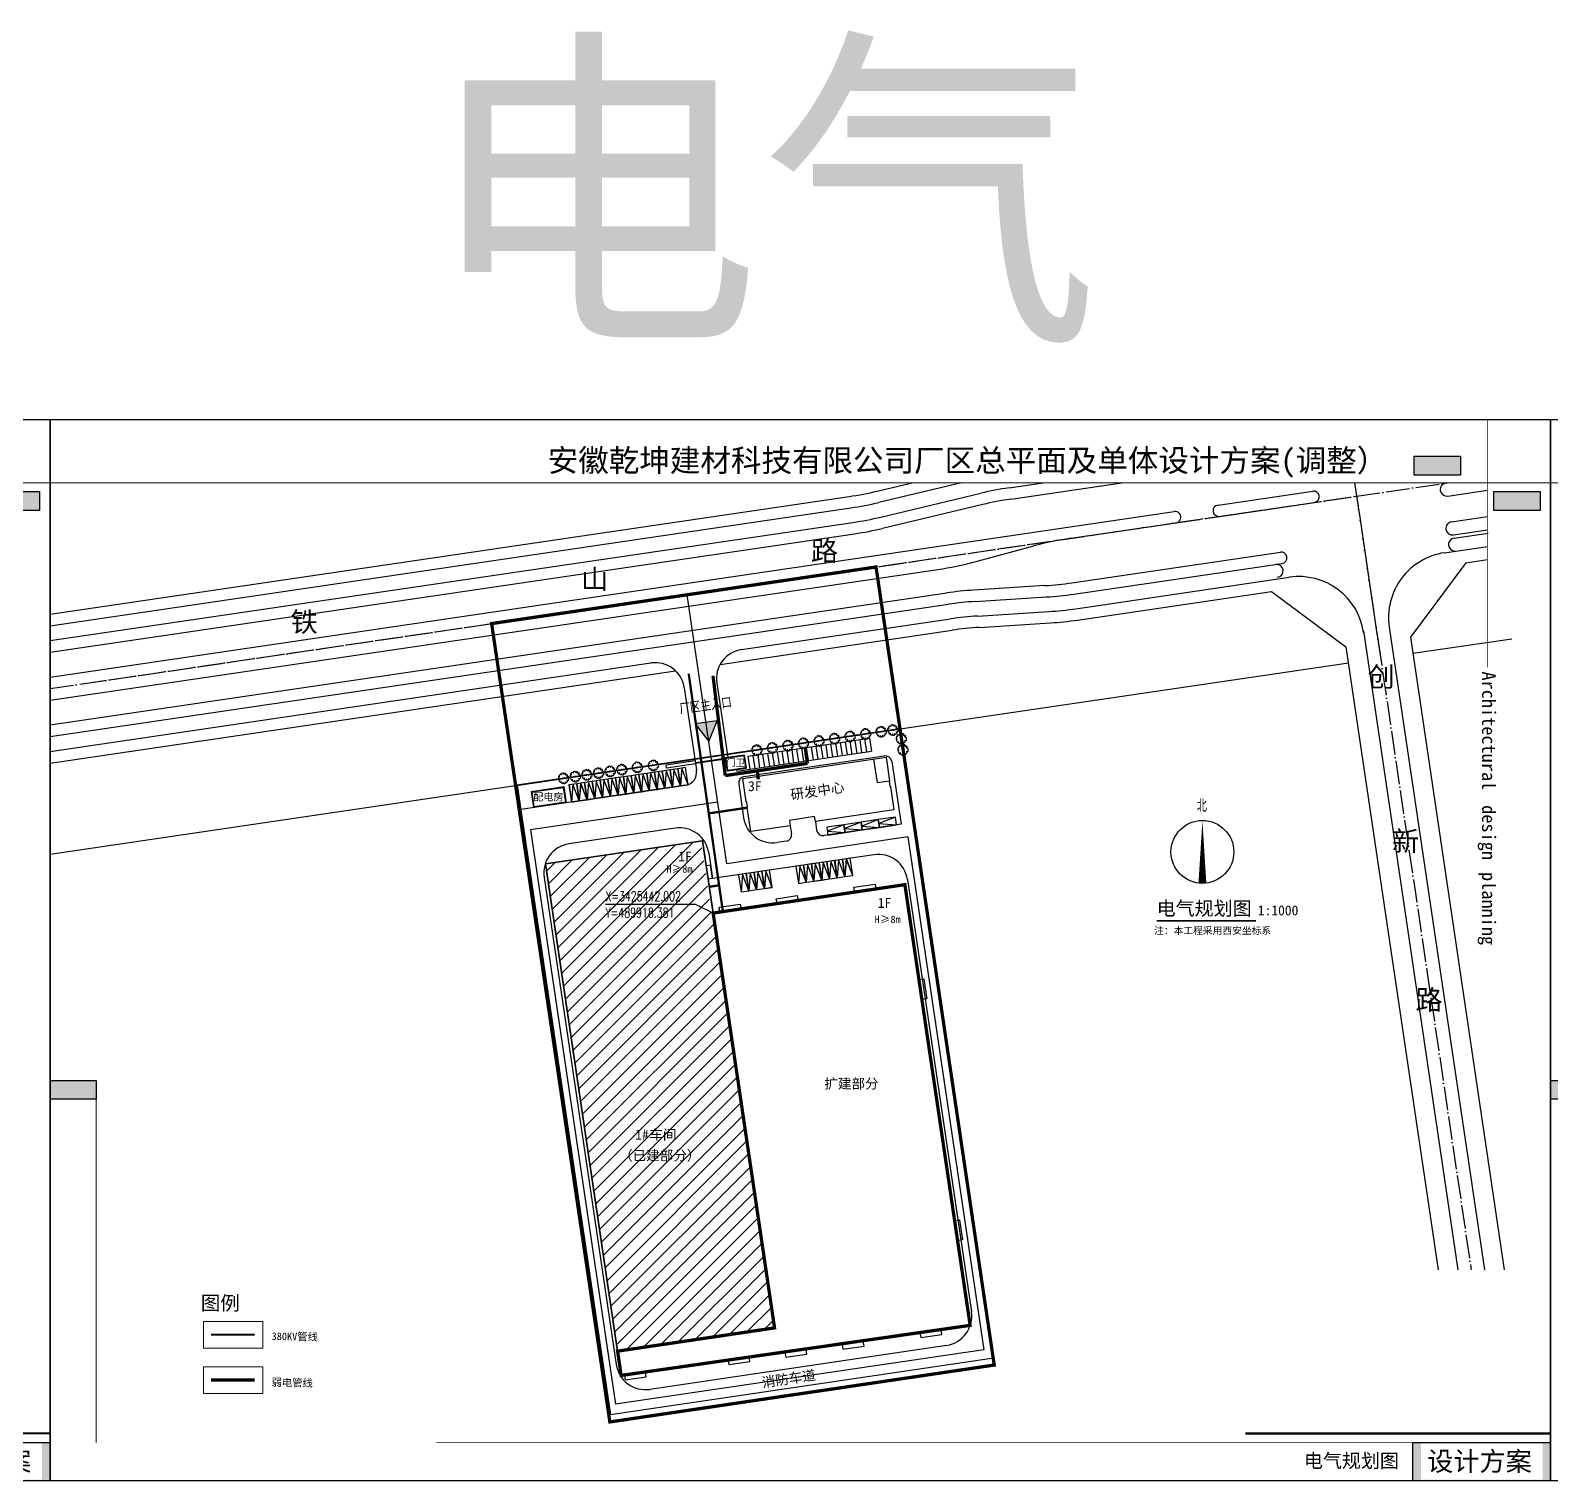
# Model space of a CAD drawing. Header units: millimetres. Extents: x 475841 to 500774, y 3420694 to 3426131.
# Drawn here: x 499392.5 to 499856.9, y 3425615.2 to 3426058.2 of the extents above; entities that cross this region are included whole.
import ezdxf

# ---------------------------------------------------------------- set-up
doc = ezdxf.new("R2010")
doc.units = ezdxf.units.MM
doc.header["$LTSCALE"] = 10
for name, pattern in [('ACAD_ISO04W100', [30.5, 24, -3, 0.5, -3]), ('ACAD_ISO05W100', [33, 24, -3, 0, -3, 0, -3]), ('DASH', [0.35, 0.25, -0.1])]:
    doc.linetypes.add(name, pattern=pattern)
doc.layers.get('0').update_dxf_attribs({"linetype": 'CONTINUOUS'})
doc.layers.get('Defpoints').update_dxf_attribs({"linetype": 'CONTINUOUS'})
for name, color, linetype in [('380v', 1, 'CONTINUOUS'), ('99999', 7, 'CONTINUOUS'), ('DIM_COOR', 3, 'CONTINUOUS'), ('DIM_SYMB', 3, 'CONTINUOUS'), ('E02', 7, 'CONTINUOUS'), ('PUB_TEXT', 7, 'CONTINUOUS'), ('PUB_TITLE', 4, 'CONTINUOUS'), ('Road', 7, 'CONTINUOUS'), ('ROAD-1', 75, 'CONTINUOUS'), ('TREE', 66, 'CONTINUOUS'), ('XROAD', 7, 'CONTINUOUS'), ('停车位', 152, 'CONTINUOUS'), ('原道路', 7, 'CONTINUOUS'), ('建筑', 2, 'CONTINUOUS'), ('建筑外', 2, 'CONTINUOUS'), ('弱电管线', 4, 'CONTINUOUS'), ('用地红线', 1, 'CONTINUOUS'), ('线', 144, 'CONTINUOUS'), ('道路', 150, 'CONTINUOUS')]:
    doc.layers.add(name, color=color, linetype=linetype)
doc.layers.add('gfgf', color=3, linetype='CONTINUOUS', lineweight=5)
doc.styles.add('_TCH_DIM', font='SIMPLEX', dxfattribs={"bigfont": 'GBCBIG'})
doc.styles.add('DIMST', font='SimSun.ttf', dxfattribs={"width": 0.8})
doc.styles.add('TG_LINETYPE', font='SIMPLEX', dxfattribs={"width": 0.8, "height": 3, "bigfont": 'HZTXT'})
doc.styles.add('宋体', font='NSimSun.ttf')
doc.styles.add('黑体', font='simhei.ttf', dxfattribs={"width": 0.8, "height": 25})
doc.linetypes.add('TG_380V', pattern='A,2,-1,["380V",TG_LINETYPE,S=0.1,R=0,X=-1,Y=-0.15],0', length=3)

# ---------------------------------------------------------------- blocks, each defined once
blk = doc.blocks.new('fgh')
at = {"layer": '线'}
for points in [[(490802.03, 3425524.69), (490815.46, 3425524.69), (490815.46, 3425530.2), (490802.03, 3425530.2)], [(490825.18, 3425514.42), (490838.61, 3425514.42), (490838.61, 3425519.93), (490825.18, 3425519.93)], [(490405.09, 3425343.06), (490418.52, 3425343.06), (490418.52, 3425348.57), (490405.09, 3425348.57)]]:
    blk.add_hatch(color=253, dxfattribs=at).paths.add_polyline_path(points)
h = blk.add_hatch(color=253, dxfattribs=at)
h.paths.add_polyline_path([(490841.68, 3425232.11), (490841.68, 3425243.14), (490801.51, 3425243.14), (490801.51, 3425232.11)])
h.paths.add_polyline_path([(490803.95, 3425232.35), (490839.35, 3425232.35), (490839.35, 3425243.28), (490803.95, 3425243.28)])
at = {"color": 253}
for points, const_width in [([(490823.31, 3425540.81), (490823.31, 3425468.77)], 0.22), ([(490841.68, 3425522.44), (490405.09, 3425522.44)], 0.22), ([(490418.52, 3425348.57), (490418.52, 3425243.14)], 0.22), ([(490841.68, 3425245.82), (490752.91, 3425245.82)], 0.588)]:
    blk.add_lwpolyline(points, dxfattribs=dict(at, const_width=const_width))
at = {"layer": 'PUB_TITLE', "color": 6}
blk.add_lwpolyline([(490405.09, 3425232.11), (490841.68, 3425232.11), (490841.68, 3425540.81), (490405.09, 3425540.81)], close=True, dxfattribs=at)
at = {"layer": '线', "color": 253}
for points in [[(490802.03, 3425530.2), (490815.46, 3425530.2), (490815.46, 3425524.69), (490802.03, 3425524.69)], [(490825.18, 3425519.93), (490838.61, 3425519.93), (490838.61, 3425514.42), (490825.18, 3425514.42)], [(490405.09, 3425348.57), (490418.52, 3425348.57), (490418.52, 3425343.06), (490405.09, 3425343.06)], [(490841.68, 3425243.14), (490801.51, 3425243.14), (490801.51, 3425232.11), (490841.68, 3425232.11)]]:
    blk.add_lwpolyline(points, close=True, dxfattribs=at)
at = {"layer": '线', "color": 253, "const_width": 0.22}
blk.add_lwpolyline([(490841.68, 3425243.14), (490517.49, 3425243.14)], dxfattribs=at)
at = {"layer": 'PUB_TEXT', "style": '宋体'}
for s, height, p in [('安徽乾坤建材科技有限公司厂区总平面及单体设计方案(调整）', 6.5127, (490549.88, 3425525.7)), ('设计方案', 5.582, (490805.77, 3425234.95))]:
    blk.add_text(s, height=height, dxfattribs=at).set_placement(p)
for s, height, p in [('Architectural', 3.9076, (490821.75, 3425467.55)), ('design', 3.908, (490821.75, 3425428.64)), ('planning', 3.908, (490821.75, 3425409.19))]:
    blk.add_text(s, height=height, rotation=270, dxfattribs=at).set_placement(p)
blk = doc.blocks.new('dfghfg')
at = {"layer": 'TREE', "color": 68, "linetype": 'ByBlock'}
for p, q in [((509406.27, 3423593.02), (509406.62, 3423593.06)), ((509406.62, 3423593.06), (509406.36, 3423593.2)), ((509406.36, 3423593.2), (509406.36, 3423593.2))]:
    blk.add_line(p, q, dxfattribs=at)
blk.add_circle((509407.71, 3423592.55), 0.115, dxfattribs=at)
for centre, radius, start, end in [((509407.79, 3423592.49), 1.58, 126.0751, 153.6245), ((509406.75, 3423593.1), 0.673, 48.5203, 80.5151), ((509407.79, 3423592.49), 1.6, 89.3321, 114.3856), ((509406.84, 3423593.68), 0.39, 343.6555, 39.76), ((509407.29, 3423593.83), 0.579, 352.0775, 26.6129), ((509407.56, 3423594.25), 0.606, 304.1868, 338.5411), ((509407.79, 3423592.49), 1.59, 62.8767, 77.7021), ((509408.05, 3423593.91), 0.461, 315.8454, 359.7651), ((509407.08, 3423598.27), 4.9, 285.4397, 290.7099), ((509409.05, 3423592.61), 0.701, 83.5323, 121.6544), ((509410.69, 3423598.75), 5.9, 250.0865, 256.3451), ((509407.79, 3423592.49), 1.57, 31.4098, 49.4753), ((509407.79, 3423592.49), 1.61, 160.8426, 187.275), ((509405.98, 3423589.66), 2.64, 77.3728, 85.4649), ((509407.8, 3423590.98), 1.76, 134.7782, 147.3315), ((509407.79, 3423592.49), 1.57, 200.8103, 231.4392), ((509407.06, 3423591.29), 0.262, 97.741, 188.8108), ((509403.76, 3423590.92), 3.32, 2.9465, 10.9238), ((509407.79, 3423592.49), 1.57, 243.1498, 261.8356), ((509408.19, 3423591.15), 0.661, 160.6008, 199.3992), ((509408.11, 3423591.41), 0.534, 186.1911, 248.4952), ((509407.79, 3423592.49), 1.58, 274.7236, 290.3277), ((509408.7, 3423591.35), 0.49, 170.6314, 220.6278), ((509408.79, 3423592.13), 0.9, 230.4582, 263.1093), ((509407.79, 3423592.49), 1.54, 305.394, 326.2464), ((509408.89, 3423593.88), 1.97, 266.7455, 282.0146), ((509407.81, 3423590.59), 1.64, 39.6536, 53.993), ((509407.79, 3423592.49), 1.6, 340.3307, 19.43)]:
    blk.add_arc(centre, radius, start, end, dxfattribs=at)
blk = doc.blocks.new('sdfedf')
at = {"layer": '停车位', "linetype": 'Continuous', "flags": 128}
for points in [[(40390647.63, 3427557.29), (40390647.63, 3427562.59), (40390650.03, 3427562.59), (40390650.03, 3427557.29), (40390647.63, 3427557.29)], [(40390647.63, 3427557.29), (40390648.83, 3427562.59), (40390650.03, 3427557.29)]]:
    blk.add_lwpolyline(points, dxfattribs=at)
blk = doc.blocks.new('6')
at = {"layer": '建筑', "color": 8, "elevation": 1.33}
for points in [[(491009.53, 3426077.69), (491008.75, 3426082.93), (491006.38, 3426082.58), (491007.15, 3426077.34), (491009.53, 3426077.69)], [(491009.53, 3426077.69), (491007.57, 3426082.75), (491007.15, 3426077.34)]]:
    blk.add_lwpolyline(points, dxfattribs=at)

msp = doc.modelspace()

# ---------------------------------------------------------------- hatches: boundary and pattern name
msp.add_hatch(color=1).paths.add_polyline_path([(499595.628, 3425846.374), (499599.752, 3425840.981), (499602.36, 3425847.249)])
h = msp.add_hatch()
h.set_pattern_fill('ANSI31', color=256, scale=2, style=0)
h.set_pattern_definition([(45, (9682.6927, 346.565), (-2.2450640303, 2.2450640303), [])])
h.paths.add_polyline_path([(499549.843, 3425803.575), (499597.305, 3425810.603), (499619.842, 3425661.819), (499571.885, 3425654.718)])
at = {"layer": '线'}
for points in [[(499815.287, 3425922.375), (499829.39, 3425922.375), (499829.39, 3425928.159), (499815.287, 3425928.159)], [(499839.597, 3425911.59), (499853.701, 3425911.59), (499853.701, 3425917.374), (499839.597, 3425917.374)], [(499398.503, 3425731.668), (499412.607, 3425731.668), (499412.607, 3425737.452), (499398.503, 3425737.452)]]:
    msp.add_hatch(color=253, dxfattribs=at).paths.add_polyline_path(points)
h = msp.add_hatch(color=253, dxfattribs=at)
h.paths.add_polyline_path([(499856.923, 3425615.168), (499856.923, 3425626.744), (499814.747, 3425626.744), (499814.747, 3425615.168)])
h.paths.add_polyline_path([(499817.302, 3425615.416), (499854.473, 3425615.416), (499854.473, 3425626.895), (499817.302, 3425626.895)])

# ---------------------------------------------------------------- linework, layer by layer
at = {"color": 253}
for points, const_width in [([(499837.629, 3425939.303), (499837.629, 3425863.66)], 0.232), ([(499856.923, 3425920.009), (499398.503, 3425920.009)], 0.232), ([(499412.607, 3425737.452), (499412.607, 3425626.744)], 0.232), ([(499856.923, 3425629.557), (499763.711, 3425629.557)], 0.617)]:
    msp.add_lwpolyline(points, dxfattribs=dict(at, const_width=const_width))
at = {"color": 1, "elevation": 1.333}
msp.add_lwpolyline([(499602.36, 3425847.249), (499595.628, 3425846.374), (499599.752, 3425840.981)], close=True, dxfattribs=at)
at = {"layer": '380v', "linetype": 'TG_380V', "ltscale": 8, "const_width": 0.7}
for points in [[(499593.606, 3425861.713), (499604.074, 3425788.871)], [(499599.618, 3425818.992), (499611.472, 3425820.747)], [(499602.867, 3425797.028), (499599.886, 3425796.587)], [(499447.726, 3425659.748), (499461.04, 3425659.748)]]:
    msp.add_lwpolyline(points, dxfattribs=at)
at = {"layer": 'Defpoints', "elevation": 1.333, "flags": 128}
for points in [[(499650.843, 3425894.297), (499686.948, 3425650.469)], [(499533.41, 3425877.004), (499569.527, 3425633.093)]]:
    msp.add_lwpolyline(points, dxfattribs=at)
at = {"layer": 'DIM_COOR', "color": 3}
for p, q in [((499595.685, 3425791.166), (499568.185, 3425791.166)), ((499601.074, 3425788.567), (499595.685, 3425791.166))]:
    msp.add_line(p, q, dxfattribs=at)
at = {"layer": 'DIM_SYMB', "linetype": 'Continuous', "elevation": 1.333}
msp.add_lwpolyline([(499750.548, 3425797.643, 2.4, 0, 0), (499750.548, 3425816.843, 0, 0, 0)], format="xyseb", dxfattribs=at)
at = {"layer": 'DIM_SYMB', "const_width": 0.56, "elevation": 1.333}
msp.add_lwpolyline([(499736.569, 3425786.169), (499766.881, 3425786.169)], dxfattribs=at)
at = {"layer": 'DIM_SYMB', "linetype": 'Continuous'}
msp.add_circle((499750.548, 3425807.243, 1.333), 9.6, dxfattribs=at)
at = {"layer": 'E02', "color": 1, "linetype": 'ACAD_ISO04W100', "ltscale": 0.03}
for p, q in [((499797.054, 3425920.01, 1.333), (499805.017, 3425866.229, 1.333)), ((499797.66, 3425915.918, 1.333), (499825.449, 3425920.01, 1.333)), ((499797.66, 3425915.918, 1.333), (499825.449, 3425920.01, 1.333)), ((499797.66, 3425915.918, 1.333), (499825.449, 3425920.01, 1.333)), ((499797.66, 3425915.918, 1.333), (499825.449, 3425920.01, 1.333)), ((499398.503, 3425857.137, 1.333), (499797.66, 3425915.918, 1.333)), ((499408.541, 3425858.616, 1.333), (499797.66, 3425915.918, 1.333)), ((499408.541, 3425858.616, 1.333), (499797.66, 3425915.918, 1.333))]:
    msp.add_line(p, q, dxfattribs=at)
at = {"layer": 'E02', "color": 1, "linetype": 'ACAD_ISO04W100', "ltscale": 0.03, "elevation": 1.333, "flags": 128}
msp.add_lwpolyline([(499797.569, 3425916.532), (499832.661, 3425679.541)], dxfattribs=at)
at = {"layer": 'gfgf', "color": 0}
for points in [[(499445.412, 3425663.764), (499463.535, 3425663.764), (499463.535, 3425655.657), (499445.412, 3425655.657)], [(499445.412, 3425649.892), (499463.535, 3425649.892), (499463.535, 3425641.784), (499445.412, 3425641.784)]]:
    msp.add_lwpolyline(points, close=True, dxfattribs=at)
at = {"layer": 'PUB_TITLE', "color": 6}
msp.add_lwpolyline([(499398.503, 3425615.168), (499856.923, 3425615.168), (499856.923, 3425939.303), (499398.503, 3425939.303)], close=True, dxfattribs=at)
at = {"layer": 'Road', "ltscale": 0.5}
for p, q in [((499676.914, 3425920.01, 1.333), (499651.696, 3425914.013, 1.333)), ((499711.877, 3425881.553, 1.333), (499777.081, 3425891.155, 1.333)), ((499711.877, 3425881.553, 1.333), (499777.081, 3425891.155, 1.333))]:
    msp.add_line(p, q, dxfattribs=at)
at = {"layer": 'Road'}
msp.add_line((499824.496, 3425898.643, 1.333), (499837.629, 3425900.577, 1.333), dxfattribs=at)
msp.add_line((499824.496, 3425898.643, 1.333), (499837.629, 3425900.577, 1.333), dxfattribs=at)
msp.add_line((499824.496, 3425898.643, 1.333), (499837.629, 3425900.577, 1.333), dxfattribs=at)
msp.add_line((499824.496, 3425898.643, 1.333), (499837.629, 3425900.577, 1.333), dxfattribs=at)
msp.add_line((499824.496, 3425898.643, 1.333), (499837.629, 3425900.577, 1.333), dxfattribs=at)
at = {"layer": 'ROAD-1', "ltscale": 0.5}
for p, q in [((499691.487, 3425918.477, 1.333), (499701.899, 3425920.01, 1.333)), ((499691.487, 3425918.477, 1.333), (499701.899, 3425920.01, 1.333)), ((499691.997, 3425915.014, 1.333), (499725.923, 3425920.01, 1.333)), ((499691.997, 3425915.014, 1.333), (499725.923, 3425920.01, 1.333)), ((499652.309, 3425909.552, 1.333), (499682.876, 3425916.822, 1.333)), ((499652.309, 3425909.552, 1.333), (499682.876, 3425916.822, 1.333)), ((499755.317, 3425913.22, 1.333), (499784.255, 3425917.481, 1.333)), ((499755.317, 3425913.22, 1.333), (499784.255, 3425917.481, 1.333)), ((499398.503, 3425860.675, 1.333), (499741.961, 3425911.253, 1.333)), ((499683.429, 3425913.368, 1.333), (499652.862, 3425906.098, 1.333)), ((499683.429, 3425913.368, 1.333), (499652.862, 3425906.098, 1.333)), ((499755.827, 3425909.757, 1.333), (499784.765, 3425914.019, 1.333)), ((499755.827, 3425909.757, 1.333), (499784.765, 3425914.019, 1.333)), ((499398.503, 3425871.794, 1.333), (499643.784, 3425907.914, 1.333)), ((499710.381, 3425903.065, 1.333), (499742.471, 3425907.791, 1.333)), ((499398.503, 3425868.256, 1.333), (499644.293, 3425904.451, 1.333)), ((499681.074, 3425895.892, 1.333), (499699.015, 3425900.71, 1.333)), ((499710.711, 3425889.468, 1.333), (499774.365, 3425898.842, 1.333)), ((499710.711, 3425889.468, 1.333), (499774.365, 3425898.842, 1.333)), ((499398.503, 3425853.6, 1.333), (499669.708, 3425893.538, 1.333)), ((499711.221, 3425886.005, 1.333), (499774.875, 3425895.379, 1.333)), ((499711.221, 3425886.005, 1.333), (499774.875, 3425895.379, 1.333)), ((499702.445, 3425888.6, 1.333), (499680.703, 3425887.227, 1.333)), ((499398.503, 3425846.019, 1.333), (499672.437, 3425886.359, 1.333)), ((499398.503, 3425842.481, 1.333), (499672.947, 3425882.896, 1.333)), ((499681.172, 3425883.76, 1.333), (499702.913, 3425885.133, 1.333))]:
    msp.add_line(p, q, dxfattribs=at)
at = {"layer": 'ROAD-1'}
for p, q in [((499824.901, 3425919.929, 1.333), (499825.449, 3425920.01, 1.333)), ((499824.901, 3425919.929, 1.333), (499825.449, 3425920.01, 1.333)), ((499825.484, 3425915.972, 1.333), (499837.629, 3425917.76, 1.333)), ((499825.484, 3425915.972, 1.333), (499837.629, 3425917.76, 1.333)), ((499825.484, 3425915.972, 1.333), (499837.629, 3425917.76, 1.333)), ((499825.484, 3425915.972, 1.333), (499837.629, 3425917.76, 1.333)), ((499826.646, 3425908.057, 1.333), (499837.629, 3425909.674, 1.333)), ((499826.646, 3425908.057, 1.333), (499837.629, 3425909.674, 1.333)), ((499826.646, 3425908.057, 1.333), (499837.629, 3425909.674, 1.333)), ((499826.646, 3425908.057, 1.333), (499837.629, 3425909.674, 1.333)), ((499827.228, 3425904.099, 1.333), (499837.629, 3425905.631, 1.333)), ((499827.228, 3425904.099, 1.333), (499837.629, 3425905.631, 1.333)), ((499827.228, 3425904.099, 1.333), (499837.629, 3425905.631, 1.333)), ((499827.228, 3425904.099, 1.333), (499837.629, 3425905.631, 1.333)), ((499827.427, 3425903.118, 1.333), (499837.828, 3425904.65, 1.333))]:
    msp.add_line(p, q, dxfattribs=at)
for centre, start, end in [((499825.192, 3425917.951, 1.333), 98.37724, 188.37724), ((499825.192, 3425917.951, 1.333), 188.37724, 278.37724), ((499826.937, 3425906.078, 1.333), 98.37724, 188.37724), ((499826.937, 3425906.078, 1.333), 98.37724, 188.37724), ((499826.937, 3425906.078, 1.333), 188.37724, 278.37724), ((499826.937, 3425906.078, 1.333), 188.37724, 278.37724), ((499827.719, 3425901.139, 1.333), 98.37724, 278.37724), ((499827.719, 3425901.139, 1.333), 98.37724, 278.37724), ((499773.206, 3425893.112, 1.333), 278.37724, 98.37724)]:
    msp.add_arc(centre, 2, start, end, dxfattribs=at)
at = {"layer": 'ROAD-1', "ltscale": 0.5}
for centre, radius, start, end in [((499706.129, 3425819.049, 1.333), 100.5, 98.37724, 103.37788), ((499784.51, 3425915.75, 1.333), 1.75, 278.37724, 98.37724), ((499706.566, 3425816.081, 1.333), 100, 98.37724, 103.37788), ((499742.216, 3425909.522, 1.333), 1.75, 278.37887, 98.37887), ((499755.572, 3425911.489, 1.333), 1.75, 98.37909, 278.37909), ((499629.287, 3426006.352, 1.333), 99.5, 278.37724, 283.37788), ((499629.724, 3426003.384, 1.333), 100, 278.37724, 283.37788), ((499724.95, 3425804.132, 1.333), 100, 98.37724, 105.03166), ((499774.62, 3425897.11, 1.333), 1.75, 278.37724, 98.37724), ((499655.139, 3425992.471, 1.333), 100, 278.37724, 285.03166), ((499696.142, 3425988.401, 1.333), 100, 273.61359, 278.37724), ((499687.006, 3425787.426, 1.333), 100, 93.61359, 98.37724), ((499687.443, 3425784.458, 1.333), 99.5, 93.61359, 98.37724), ((499696.579, 3425985.433, 1.333), 100.5, 273.61359, 278.37724)]:
    msp.add_arc(centre, radius, start, end, dxfattribs=at)
at = {"layer": 'XROAD', "color": 4, "ltscale": 0.5}
for p, q in [((499651.186, 3425917.475, 1.333), (499661.845, 3425920.01, 1.333)), ((499712.387, 3425878.091, 1.333), (499771.642, 3425886.817, 1.333))]:
    msp.add_line(p, q, dxfattribs=at)
at = {"layer": 'XROAD', "color": 4}
msp.add_line((499831.002, 3425895.558, 1.333), (499837.629, 3425896.534, 1.333), dxfattribs=at)
msp.add_line((499831.002, 3425895.558, 1.333), (499837.629, 3425896.534, 1.333), dxfattribs=at)
msp.add_line((499831.002, 3425895.558, 1.333), (499837.629, 3425896.534, 1.333), dxfattribs=at)
at = {"layer": 'XROAD'}
for p, q in [((499814.877, 3425867.914, 1.333), (499845.041, 3425872.356, 1.333)), ((499658.167, 3425844.837, 1.333), (499793.112, 3425864.709, 1.333)), ((499793.112, 3425864.709, 1.333), (499795.09, 3425865, 1.333)), ((499398.503, 3425806.598, 1.333), (499540.734, 3425827.543, 1.333))]:
    msp.add_line(p, q, dxfattribs=at)
at = {"layer": '建筑', "color": 8}
for p, q in [((499711.877, 3425881.553, 1.333), (499777.081, 3425891.155, 1.333)), ((499605.281, 3425803.64, 1.333), (499593.116, 3425885.797, 1.333)), ((499712.387, 3425878.091, 1.333), (499771.642, 3425886.817, 1.333)), ((499771.642, 3425886.817, 1.333), (499794.358, 3425869.946, 1.333)), ((499609.757, 3425869.042, 1.333), (499673.602, 3425878.444, 1.333)), ((499681.869, 3425879.312, 1.333), (499703.61, 3425880.685, 1.333)), ((499603.219, 3425864.541, 1.333), (499674.112, 3425874.981, 1.333)), ((499682.379, 3425875.849, 1.333), (499704.12, 3425877.223, 1.333)), ((499799.714, 3425874.739, 1.333), (499828.618, 3425679.541, 1.333)), ((499794.358, 3425869.946, 1.333), (499822.552, 3425679.541, 1.333)), ((499398.503, 3425837.933, 1.333), (499582.055, 3425864.963, 1.333)), ((499398.503, 3425834.395, 1.333), (499589.613, 3425862.538, 1.333)), ((499592.269, 3425857.377, 1.333), (499596, 3425832.181, 1.333)), ((499602.165, 3425858.82, 1.333), (499605.533, 3425836.071, 1.333)), ((499611.729, 3425836.483, 1.333), (499648.825, 3425841.972, 1.333)), ((499641.406, 3425840.874, 1.333), (499641.991, 3425836.918, 1.333)), ((499642.89, 3425841.094, 1.333), (499643.475, 3425837.137, 1.333)), ((499644.374, 3425841.314, 1.333), (499644.959, 3425837.357, 1.333)), ((499645.857, 3425841.533, 1.333), (499646.443, 3425837.576, 1.333)), ((499647.341, 3425841.753, 1.333), (499647.927, 3425837.796, 1.333)), ((499648.825, 3425841.972, 1.333), (499649.411, 3425838.015, 1.333)), ((499610.696, 3425836.835, 1.333), (499604.761, 3425835.957, 1.333)), ((499608.292, 3425831.93, 1.333), (499649.411, 3425838.015, 1.333)), ((499610.564, 3425830.24, 1.333), (499653.376, 3425836.579, 1.333)), ((499611.282, 3425832.878, 1.333), (499610.696, 3425836.835, 1.333)), ((499611.729, 3425836.483, 1.333), (499612.315, 3425832.526, 1.333)), ((499613.213, 3425836.702, 1.333), (499613.798, 3425832.745, 1.333)), ((499614.697, 3425836.922, 1.333), (499615.282, 3425832.965, 1.333)), ((499616.181, 3425837.141, 1.333), (499616.766, 3425833.184, 1.333)), ((499617.664, 3425837.361, 1.333), (499618.25, 3425833.404, 1.333)), ((499619.148, 3425837.581, 1.333), (499619.734, 3425833.624, 1.333)), ((499620.632, 3425837.8, 1.333), (499621.218, 3425833.843, 1.333)), ((499622.116, 3425838.02, 1.333), (499622.702, 3425834.063, 1.333)), ((499623.6, 3425838.239, 1.333), (499624.185, 3425834.282, 1.333)), ((499625.084, 3425838.459, 1.333), (499625.669, 3425834.502, 1.333)), ((499626.567, 3425838.679, 1.333), (499627.153, 3425834.722, 1.333)), ((499628.051, 3425838.898, 1.333), (499628.637, 3425834.941, 1.333)), ((499629.535, 3425839.118, 1.333), (499630.121, 3425835.161, 1.333)), ((499631.019, 3425839.337, 1.333), (499631.605, 3425835.38, 1.333)), ((499632.503, 3425839.557, 1.333), (499633.088, 3425835.6, 1.333)), ((499633.987, 3425839.776, 1.333), (499634.572, 3425835.82, 1.333)), ((499635.471, 3425839.996, 1.333), (499636.056, 3425836.039, 1.333)), ((499636.954, 3425840.216, 1.333), (499637.54, 3425836.259, 1.333)), ((499638.438, 3425840.435, 1.333), (499639.024, 3425836.478, 1.333)), ((499639.922, 3425840.655, 1.333), (499640.508, 3425836.698, 1.333)), ((499595.655, 3425834.514, 1.333), (499604.793, 3425835.866, 1.333)), ((499595.684, 3425834.316, 1.333), (499604.823, 3425835.668, 1.333)), ((499604.761, 3425835.957, 1.333), (499605.346, 3425832, 1.333)), ((499605.339, 3425832.046, 1.333), (499611.275, 3425832.925, 1.333)), ((499605.346, 3425832, 1.333), (499611.282, 3425832.878, 1.333)), ((499608.219, 3425832.425, 1.333), (499608.292, 3425831.93, 1.333)), ((499610.15, 3425829.673, 1.333), (499653.913, 3425836.153, 1.333)), ((499653.913, 3425836.153, 1.333), (499654.974, 3425828.991, 1.333)), ((499655.647, 3425834.894, 1.333), (499658.489, 3425815.703, 1.333)), ((499592.629, 3425827.638, 1.333), (499542.328, 3425820.19, 1.333)), ((499608.879, 3425827.968, 1.333), (499610.402, 3425817.681, 1.333)), ((499611.211, 3425822.511, 1.333), (499610.15, 3425829.673, 1.333)), ((499654.815, 3425828.968, 1.333), (499655.073, 3425827.227, 1.333)), ((499655.073, 3425827.227, 1.333), (499655.231, 3425827.25, 1.333)), ((499655.231, 3425827.25, 1.333), (499656.292, 3425820.088, 1.333)), ((499602.49, 3425822.49, 1.333), (499545.264, 3425814.017, 1.333)), ((499611.369, 3425822.535, 1.333), (499611.211, 3425822.511, 1.333)), ((499611.627, 3425820.794, 1.333), (499611.369, 3425822.535, 1.333)), ((499611.469, 3425820.77, 1.333), (499611.627, 3425820.794, 1.333)), ((499612.553, 3425813.45, 1.333), (499611.469, 3425820.77, 1.333)), ((499632.094, 3425818.022, 1.333), (499624.417, 3425816.885, 1.333)), ((499632.313, 3425816.538, 1.333), (499632.094, 3425818.022, 1.333)), ((499656.292, 3425820.088, 1.333), (499632.313, 3425816.538, 1.333)), ((499545.264, 3425814.017, 1.333), (499571.258, 3425638.471, 1.333)), ((499589.52, 3425814.505, 1.333), (499557.024, 3425809.693, 1.333)), ((499624.661, 3425815.243, 1.333), (499612.553, 3425813.45, 1.333)), ((499624.417, 3425816.885, 1.333), (499624.661, 3425815.243, 1.333)), ((499624.661, 3425815.243, 1.333), (499625.027, 3425812.77, 1.333)), ((499632.313, 3425816.538, 1.333), (499632.703, 3425813.907, 1.333)), ((499658.489, 3425815.703, 1.333), (499634.974, 3425812.221, 1.333)), ((499660.529, 3425811.821, 1.333), (499605.281, 3425803.64, 1.333)), ((499623.341, 3425810.499, 1.333), (499620.623, 3425810.096, 1.333)), ((499660.529, 3425811.821, 1.333), (499683.731, 3425655.125, 1.333)), ((499599.741, 3425806.92, 1.333), (499600.901, 3425799.088, 1.333)), ((499650.213, 3425806.39, 1.333), (499600.901, 3425799.088, 1.333)), ((499549.439, 3425799.472, 1.333), (499571.478, 3425650.634, 1.333)), ((499660.434, 3425798.806, 1.333), (499679.995, 3425666.703, 1.333)), ((499683.731, 3425655.125, 1.333), (499571.258, 3425638.471, 1.333)), ((499672.41, 3425656.482, 1.333), (499581.7, 3425643.05, 1.333)), ((499686.149, 3425652.451, 1.333), (499569.719, 3425635.21, 1.333))]:
    msp.add_line(p, q, dxfattribs=at)
at = {"layer": '建筑'}
msp.add_line((499661.212, 3425786.726, 1.333), (499678.493, 3425670.019, 1.333), dxfattribs=at)
at = {"layer": '建筑', "elevation": 1.333, "flags": 128}
for points in [[(499605.346, 3425832), (499611.282, 3425832.878), (499610.696, 3425836.835), (499604.761, 3425835.957)], [(499605.515, 3425832.227), (499611.055, 3425833.047), (499610.528, 3425836.608), (499604.988, 3425835.788)]]:
    msp.add_lwpolyline(points, close=True, dxfattribs=at)
at = {"layer": '建筑', "color": 8, "elevation": 1.333, "flags": 128}
for points in [[(499605.515, 3425832.227), (499611.055, 3425833.047), (499610.528, 3425836.608), (499604.988, 3425835.788)], [(499545.779, 3425825.554), (499555.276, 3425826.959), (499555.949, 3425822.409), (499546.453, 3425821.004)]]:
    msp.add_lwpolyline(points, close=True, dxfattribs=at)
at = {"layer": '建筑', "color": 8, "elevation": 1.333}
msp.add_lwpolyline([(499586.691, 3425833.829), (499595.562, 3425835.142), (499595.713, 3425834.119), (499586.842, 3425832.805)], close=True, dxfattribs=at)
msp.add_lwpolyline([(499650.102, 3425835.589), (499651.163, 3425828.427), (499654.961, 3425828.99)], dxfattribs=at)
at = {"layer": '建筑', "color": 8, "elevation": 1.333, "flags": 128}
for points in [[(499545.552, 3425825.723), (499555.445, 3425827.186), (499556.176, 3425822.24), (499546.284, 3425820.776), (499545.552, 3425825.723)], [(499571.885, 3425654.718), (499619.842, 3425661.819), (499619.842, 3425661.819), (499619.842, 3425661.819), (499601.074, 3425788.567), (499601.074, 3425788.567), (499597.8, 3425810.676), (499549.843, 3425803.575), (499571.885, 3425654.718)], [(499599.524, 3425799.029), (499600.88, 3425799.229), (499600.294, 3425803.186), (499598.939, 3425802.986)]]:
    msp.add_lwpolyline(points, dxfattribs=at)
at = {"layer": '建筑', "elevation": 1.333}
msp.add_lwpolyline([(499597.8, 3425810.676), (499619.842, 3425661.819), (499571.885, 3425654.718), (499549.843, 3425803.575)], close=True, dxfattribs=at)
at = {"layer": '建筑', "color": 8, "const_width": 1, "elevation": 1.333, "flags": 128}
msp.add_lwpolyline([(499571.885, 3425654.718), (499619.842, 3425661.819), (499601.074, 3425788.567), (499659.655, 3425797.242), (499679.592, 3425662.6), (499572.983, 3425647.299), (499571.885, 3425654.718)], dxfattribs=at)
at = {"layer": '建筑', "color": 8, "flags": 128}
for points in [[(499644.332, 3425794.973), (499644.112, 3425796.456), (499650.542, 3425797.408), (499650.762, 3425795.925)], [(499603.171, 3425788.878), (499602.951, 3425790.361), (499609.381, 3425791.314), (499609.601, 3425789.83)], [(499620.591, 3425791.457), (499620.371, 3425792.941), (499626.801, 3425793.893), (499627.021, 3425792.409)], [(499663.949, 3425768.238), (499665.433, 3425768.457), (499666.341, 3425762.324), (499664.858, 3425762.105)], [(499674.847, 3425694.64), (499676.331, 3425694.86), (499677.239, 3425688.727), (499675.756, 3425688.507)], [(499664.269, 3425660.331), (499664.489, 3425658.847), (499670.918, 3425659.799), (499670.699, 3425661.283)], [(499623.023, 3425654.337), (499623.243, 3425652.853), (499629.673, 3425653.806), (499629.453, 3425655.289)], [(499640.528, 3425656.815), (499640.747, 3425655.331), (499647.177, 3425656.283), (499646.958, 3425657.767)], [(499605.617, 3425652.131), (499605.837, 3425650.647), (499612.267, 3425651.599), (499612.047, 3425653.083)], [(499573.962, 3425647.444), (499574.182, 3425645.96), (499580.612, 3425646.912), (499580.392, 3425648.396)]]:
    msp.add_lwpolyline(points, dxfattribs=at)
at = {"layer": '建筑', "color": 8}
for centre, radius, start, end in [((499779.995, 3425871.369, 1.333), 20, 8.42291, 98.37724), ((499688.171, 3425779.511, 1.333), 100, 93.61359, 98.37724), ((499697.308, 3425980.486, 1.333), 100, 273.61359, 278.37724), ((499697.818, 3425977.024, 1.333), 100, 273.61359, 278.37724), ((499688.681, 3425776.048, 1.333), 100, 93.61359, 98.37724), ((499611.068, 3425860.138, 1.333), 9, 98.37724, 188.42283), ((499583.367, 3425856.059, 1.333), 9, 8.42283, 98.37724), ((499653.669, 3425834.601, 1.333), 2, 8.42283, 98.42283), ((499592.044, 3425831.595, 1.333), 4, 278.42283, 8.42283), ((499610.857, 3425828.261, 1.333), 2, 98.42283, 188.42283), ((499619.305, 3425818.999, 1.333), 9, 188.42283, 278.42283), ((499590.838, 3425805.602, 1.333), 9, 8.42283, 98.42283), ((499634.681, 3425814.2, 1.333), 2, 188.42283, 278.42283), ((499558.342, 3425800.79, 1.333), 9, 98.42283, 188.42283), ((499623.048, 3425812.477, 1.333), 2, 278.42283, 8.42283), ((499651.531, 3425797.487, 1.333), 9, 8.42283, 98.42283), ((499671.092, 3425665.385, 1.333), 9, 278.42283, 8.42283), ((499580.381, 3425651.953, 1.333), 9, 188.42283, 278.42283)]:
    msp.add_arc(centre, radius, start, end, dxfattribs=at)
at = {"layer": '建筑外'}
msp.add_line((499654.974, 3425828.991, 1.333), (499654.815, 3425828.968, 1.333), dxfattribs=at)
at = {"layer": '弱电管线', "color": 4, "linetype": 'DASH', "ltscale": 15, "const_width": 1, "flags": 128}
for points in [[(499601.037, 3425861.065), (499604.776, 3425830.561)], [(499629.897, 3425834.285), (499629.236, 3425838.929)], [(499604.776, 3425830.561), (499629.897, 3425834.285)], [(499614.529, 3425832.007), (499614.912, 3425829.423)], [(499447.726, 3425645.876), (499461.04, 3425645.876)]]:
    msp.add_lwpolyline(points, dxfattribs=at)
at = {"layer": '弱电管线'}
msp.add_lwpolyline([(499604.392, 3425833.398), (499605.321, 3425833.536)], dxfattribs=at)
at = {"layer": '用地红线', "linetype": 'DASH', "const_width": 1, "elevation": 1.333, "flags": 128}
msp.add_lwpolyline([(499533.41, 3425877.004), (499650.843, 3425894.297), (499686.948, 3425650.469), (499569.527, 3425633.093), (499533.41, 3425877.004)], dxfattribs=at)
at = {"layer": '用地红线', "linetype": 'ACAD_ISO05W100', "ltscale": 0.02, "const_width": 0.5, "elevation": 1.333, "flags": 128}
msp.add_lwpolyline([(499569.527, 3425633.093), (499540.734, 3425827.543), (499658.167, 3425844.837), (499686.948, 3425650.469), (499569.527, 3425633.093)], dxfattribs=at)
at = {"layer": '线', "color": 253}
for points in [[(499815.287, 3425928.159), (499829.39, 3425928.159), (499829.39, 3425922.375), (499815.287, 3425922.375)], [(499839.597, 3425917.374), (499853.701, 3425917.374), (499853.701, 3425911.59), (499839.597, 3425911.59)], [(499398.503, 3425737.452), (499412.607, 3425737.452), (499412.607, 3425731.668), (499398.503, 3425731.668)], [(499856.923, 3425626.744), (499814.747, 3425626.744), (499814.747, 3425615.168), (499856.923, 3425615.168)]]:
    msp.add_lwpolyline(points, close=True, dxfattribs=at)
at = {"layer": '线', "color": 253, "const_width": 0.232}
msp.add_lwpolyline([(499856.923, 3425626.744), (499516.523, 3425626.744)], dxfattribs=at)
at = {"layer": '道路'}
for p, q in [((499651.186, 3425917.475, 1.333), (499661.845, 3425920.01, 1.333)), ((499676.914, 3425920.01, 1.333), (499651.696, 3425914.013, 1.333)), ((499398.503, 3425879.88, 1.333), (499642.618, 3425915.829, 1.333)), ((499398.503, 3425876.342, 1.333), (499643.128, 3425912.366, 1.333)), ((499824.496, 3425898.643, 1.333), (499837.629, 3425900.577, 1.333)), ((499831.002, 3425895.558, 1.333), (499814.145, 3425872.86, 1.333)), ((499831.002, 3425895.558, 1.333), (499837.629, 3425896.534, 1.333)), ((499711.877, 3425881.553, 1.333), (499777.081, 3425891.155, 1.333)), ((499712.387, 3425878.091, 1.333), (499771.642, 3425886.817, 1.333)), ((499771.642, 3425886.817, 1.333), (499794.358, 3425869.946, 1.333)), ((499681.869, 3425879.312, 1.333), (499703.61, 3425880.685, 1.333)), ((499682.379, 3425875.849, 1.333), (499704.12, 3425877.223, 1.333)), ((499799.714, 3425874.739, 1.333), (499828.618, 3425679.541, 1.333)), ((499807.625, 3425875.927, 1.333), (499836.705, 3425679.541, 1.333)), ((499794.358, 3425869.946, 1.333), (499822.552, 3425679.541, 1.333)), ((499814.145, 3425872.86, 1.333), (499842.77, 3425679.541, 1.333)), ((499541.228, 3425827.616, 1.333), (499569.719, 3425635.21, 1.333)), ((499686.149, 3425652.451, 1.333), (499569.719, 3425635.21, 1.333))]:
    msp.add_line(p, q, dxfattribs=at)
for centre, radius, start, end in [((499628.049, 3426014.762, 1.333), 100, 278.37724, 283.37788), ((499628.559, 3426011.299, 1.333), 100, 278.37724, 283.37788), ((499827.409, 3425878.857, 1.333), 20, 98.37724, 188.42291), ((499827.409, 3425878.857, 1.333), 20, 98.37724, 188.42291)]:
    msp.add_arc(centre, radius, start, end, dxfattribs=at)

# ---------------------------------------------------------------- block references
for p in [(8574.409, -251.341), (8576.783, -250.99), (8579.157, -250.638), (8581.531, -250.287), (8583.905, -249.935), (8550.668, -254.857), (8553.042, -254.505), (8555.416, -254.154), (8557.79, -253.802), (8560.164, -253.45), (8562.538, -253.099), (8564.912, -252.747), (8567.286, -252.396), (8569.661, -252.044), (8572.035, -251.693), (8624.708, -279.02), (8627.082, -278.669), (8629.456, -278.317), (8631.83, -277.966), (8634.204, -277.614), (8602.447, -282.317, -1.333), (8604.821, -281.965, -1.333), (8607.195, -281.614, -1.333), (8609.569, -281.262, -1.333), (8619.959, -279.724), (8622.333, -279.372)]:
    msp.add_blockref('6', p)
at = {"extrusion": (-1.12989e-05, 8.38461e-06, 1), "rotation": 89.9980743990097}
for p in [(3925717.968, 2934693.204, 21.035), (3925702.24, 2934690.875, 22.398), (3925707.482, 2934691.652, 21.716), (3925712.725, 2934692.428, 21.716)]:
    msp.add_blockref('6', p, dxfattribs=at)
at = {"layer": '停车位', "linetype": 'Continuous', "xscale": -1, "rotation": 8.422831722240616}
for p in [(40956638.838, 5951548.756, 1.333), (40956641.212, 5951549.108, 1.333), (40956643.586, 5951549.459, 1.333), (40956645.96, 5951549.811, 1.333), (40956648.334, 5951550.162, 1.333), (40956615.096, 5951545.241, 1.333), (40956617.471, 5951545.592, 1.333), (40956619.845, 5951545.944, 1.333), (40956626.967, 5951546.998, 1.333), (40956629.341, 5951547.35, 1.333), (40956631.715, 5951547.702, 1.333), (40956634.089, 5951548.053, 1.333), (40956636.463, 5951548.405, 1.333), (40956689.136, 5951521.077, 1.333), (40956691.51, 5951521.428, 1.333), (40956693.885, 5951521.78, 1.333), (40956696.259, 5951522.132, 1.333), (40956698.633, 5951522.483, 1.333), (40956666.876, 5951517.781), (40956669.25, 5951518.132), (40956671.624, 5951518.484), (40956673.998, 5951518.835), (40956684.388, 5951520.374, 1.333), (40956686.762, 5951520.725, 1.333)]:
    msp.add_blockref('sdfedf', p, dxfattribs=at)
at = {"layer": '原道路', "linetype": 'Continuous'}
for p in [(-9755.361, 2251.446, 1.333), (-9755.361, 2251.446, 1.333), (-9751.799, 2251.974, 1.333), (-9751.799, 2251.974, 1.333), (-9783.847, 2247.222, 1.333), (-9783.847, 2247.222, 1.333), (-9783.847, 2247.222, 1.333), (-9783.847, 2247.222, 1.333), (-9779.103, 2247.92, 1.333), (-9779.103, 2247.92, 1.333), (-9779.103, 2247.92, 1.333), (-9779.103, 2247.92, 1.333), (-9774.348, 2248.62, 1.333), (-9774.348, 2248.62, 1.333), (-9769.599, 2249.32, 1.333), (-9769.599, 2249.32, 1.333), (-9764.849, 2250.019, 1.333), (-9764.849, 2250.019, 1.333), (-9760.109, 2250.743, 1.333), (-9760.109, 2250.743, 1.333), (-9749.219, 2249.323, 1.333), (-9749.219, 2249.323, 1.333), (-9793.346, 2245.822, 1.333), (-9793.346, 2245.822, 1.333), (-9788.598, 2246.522, 1.333), (-9788.598, 2246.522, 1.333), (-9788.598, 2246.522, 1.333), (-9788.598, 2246.522, 1.333), (-9748.722, 2245.963, 1.333), (-9748.722, 2245.963, 1.333), (-9748.722, 2245.963, 1.333), (-9748.722, 2245.963, 1.333), (-9848.832, 2237.756, 1.333), (-9848.832, 2237.756, 1.333), (-9845.271, 2238.283, 1.333), (-9845.271, 2238.283, 1.333), (-9841.709, 2238.81, 1.333), (-9841.709, 2238.81, 1.333), (-9838.148, 2239.338, 1.333), (-9838.148, 2239.338, 1.333), (-9834.587, 2239.865, 1.333), (-9834.587, 2239.865, 1.333), (-9829.839, 2240.568, 1.333), (-9829.839, 2240.568, 1.333), (-9824.946, 2241.161, 1.333), (-9824.946, 2241.161, 1.333), (-9852.393, 2237.228, 1.333), (-9852.393, 2237.228, 1.333)]:
    msp.add_blockref('dfghfg', p, dxfattribs=at)
at = {"layer": '建筑', "color": 8, "xscale": -1, "rotation": 8.422831722240616}
msp.add_blockref('sdfedf', (40956624.593, 5951546.647, 1.333), dxfattribs=at)
at = {"layer": '建筑外', "xscale": 1.049999999988358, "yscale": 1.049999999813735, "zscale": 1.05}
for p in [(-15985.262, -170878.548), (-15068.423, -170878.548)]:
    msp.add_blockref('fgh', p, dxfattribs=at)

# ---------------------------------------------------------------- texts
at = {"layer": '99999', "style": '黑体'}
msp.add_text('注：本工程采用西安坐标系', height=2.1289, rotation=359.9952, dxfattribs=at).set_placement((499735.795, 3425782.133, 1.333))
at = {"layer": 'DIM_COOR', "color": 7, "style": '_TCH_DIM', "width": 0.705882}
for s, p in [('X=3425442.002', (499568.185, 3425792.216)), ('Y=489918.381', (499568.185, 3425787.208))]:
    msp.add_text(s, height=2.975, dxfattribs=at).set_placement(p)
at = {"layer": 'PUB_TEXT', "style": '宋体'}
for s, height, p in [('电气', 75.9494, (499512.144, 3425971.004, 885.86)), ('安徽乾坤建材科技有限公司厂区总平面及单体设计方案(调整）', 6.83829, (499550.537, 3425923.44)), ('路', 6.076, (499630.943, 3425896.139, 115.945)), ('山', 6.076, (499560.746, 3425887.548, 89.919)), ('铁', 6.076, (499472.006, 3425874.48, 89.919)), ('创', 6.076, (499801.009, 3425857.722, 89.919)), ('门卫', 2.1266, (499604.97, 3425833.434, 1.333)), ('门卫', 2.1266, (499604.97, 3425833.434, 1.333)), ('3F', 3.038, (499611.749, 3425825.812, 1.333)), ('新', 6.076, (499808.448, 3425807.488, 89.919)), ('1F', 3.038, (499590.407, 3425804.327, 1.333)), ('1F', 3.038, (499590.407, 3425804.327, 1.333)), ('H', 2.278, (499586.799, 3425800.888, 1.333)), ('H', 2.278, (499586.799, 3425800.888, 1.333)), ('≥', 2.278, (499588.419, 3425800.888, 1.333)), ('≥', 2.278, (499588.419, 3425800.888, 1.333)), ('8m', 2.2785, (499591.66, 3425800.888, 1.333)), ('8m', 2.2785, (499591.66, 3425800.888, 1.333)), ('1F', 3.038, (499651.36, 3425790.154, 1.333)), ('1F', 3.038, (499651.36, 3425790.154, 1.333)), ('电气规划图', 4.2532, (499736.569, 3425787.857, 1.333)), ('1:1000', 3.038, (499767.469, 3425787.857, 1.333)), ('H', 2.278, (499650.411, 3425785.501, 1.333)), ('H', 2.278, (499650.411, 3425785.501, 1.333)), ('≥', 2.278, (499652.031, 3425785.501, 1.333)), ('≥', 2.278, (499652.031, 3425785.501, 1.333)), ('8m', 2.2785, (499655.271, 3425785.501, 1.333)), ('8m', 2.2785, (499655.271, 3425785.501, 1.333)), ('路', 6.076, (499815.626, 3425759.011, 89.919)), ('扩建部分', 3.038, (499635.057, 3425734.941, 89.919)), ('扩建部分', 3.038, (499635.057, 3425734.941, 89.919)), ('1#', 3.038, (499577.268, 3425719.359, 89.919)), ('1#', 3.038, (499577.268, 3425719.359, 89.919)), ('车间', 3.038, (499581.588, 3425719.359, 89.919)), ('车间', 3.038, (499581.588, 3425719.359, 89.919)), ('（已建部分）', 3.038, (499572.339, 3425712.989, 89.919)), ('（已建部分）', 3.038, (499572.339, 3425712.989, 89.919)), ('电气规划图', 4.2532, (499781.568, 3425619.114, 1.333)), ('设计方案', 5.8614, (499819.215, 3425618.143))]:
    msp.add_text(s, height=height, dxfattribs=at).set_placement(p)
for s, height, rotation, p in [('Architectural', 4.10297, 270, (499836, 3425862.375)), ('研发中心', 3.038, 8.42283, (499624.978, 3425823.196, 1.333)), ('design', 4.103, 270, (499836, 3425821.528)), ('planning', 4.103, 270, (499836, 3425801.104)), ('消防车道', 3.038, 8.42283, (499616.204, 3425643.604, 1.333)), ('消防车道', 3.038, 8.42283, (499616.204, 3425643.604, 1.333))]:
    msp.add_text(s, height=height, rotation=rotation, dxfattribs=at).set_placement(p)
at = {"layer": 'PUB_TEXT', "style": 'DIMST', "width": 0.8}
msp.add_text('厂区主入口', height=2.9456, rotation=7.65368, dxfattribs=at).set_placement((499591.01, 3425849.537, 1.333))
at = {"layer": 'PUB_TEXT', "linetype": 'Continuous', "style": '_TCH_DIM'}
msp.add_text('北', height=3.858, dxfattribs=at).set_placement((499748.841, 3425819.455, 1.333))
at = {"layer": 'PUB_TEXT', "linetype": 'Continuous', "style": '宋体'}
for s, height, rotation, p in [('图例', 4.3747, 359.96599, (499444.562, 3425667.214)), ('380KV管线', 2.3098, 359, (499466.158, 3425658.154)), ('弱电管线', 2.3098, 359, (499466.158, 3425644.022))]:
    msp.add_text(s, height=height, rotation=rotation, dxfattribs=at).set_placement(p)
at = {"layer": '建筑', "color": 8, "style": '宋体'}
msp.add_text('配电房', height=2.2785, dxfattribs=at).set_placement((499546.07, 3425822.916, 1.333))

doc.saveas('drawing.dxf')
